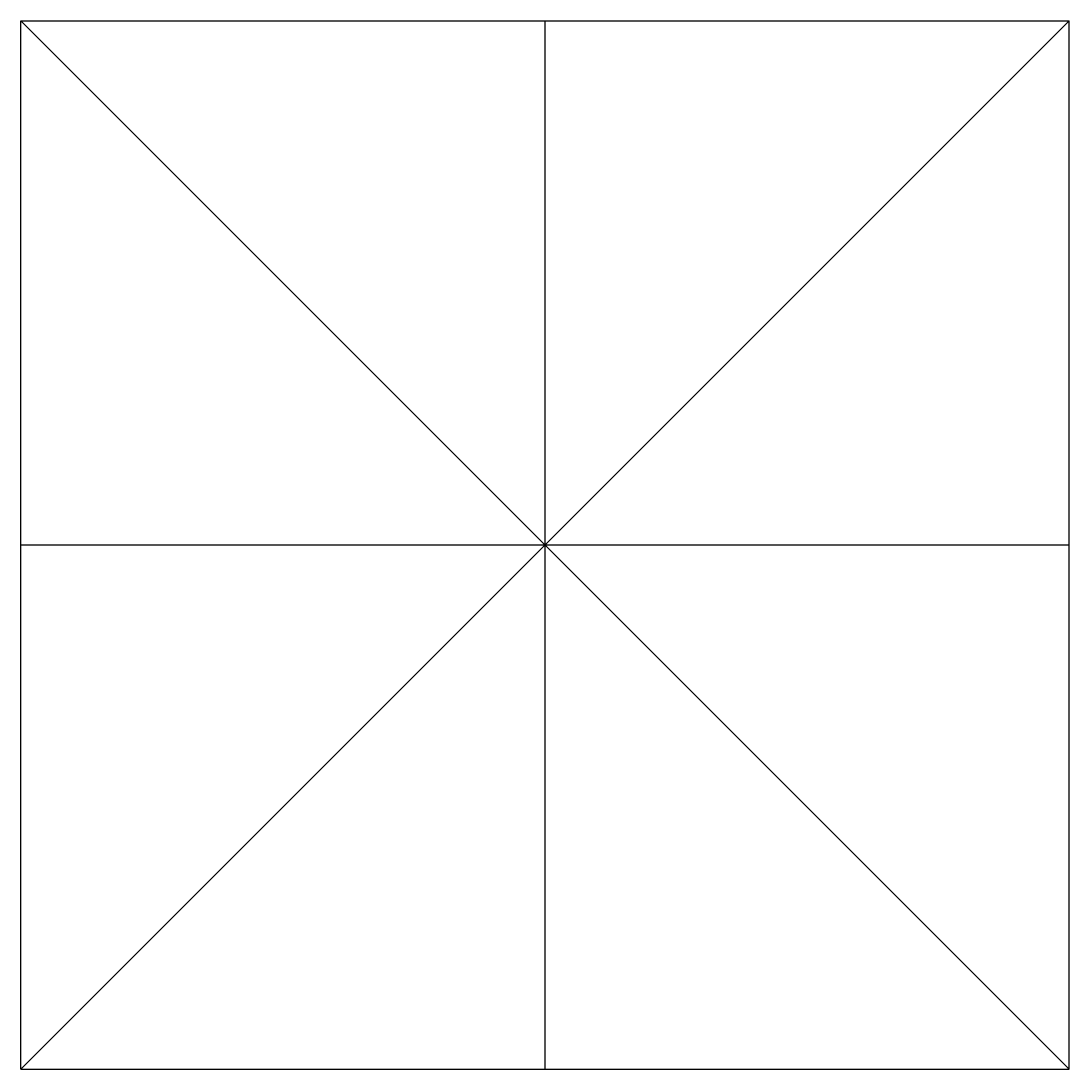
# Model space of a CAD drawing. Header units: inches. Extents: x 0 to 10.2, y 0 to 10.2.
import ezdxf

# ---------------------------------------------------------------- set-up
doc = ezdxf.new("R2010")
doc.units = ezdxf.units.IN
doc.header["$MEASUREMENT"] = 0
doc.layers.get('0').update_dxf_attribs({"lineweight": 25})

msp = doc.modelspace()

# ---------------------------------------------------------------- linework, layer by layer
for p, q in [((0, 0), (0, 10.25)), ((0, 10.25), (10.25, 10.25)), ((0, 10.25), (10.25, 0)), ((10.25, 10.25), (0, 0)), ((5.125, 0), (5.125, 10.25)), ((10.25, 0), (10.25, 10.25)), ((10.25, 5.125), (0, 5.125)), ((0, 0), (10.25, 0))]:
    msp.add_line(p, q)

doc.saveas('drawing.dxf')
